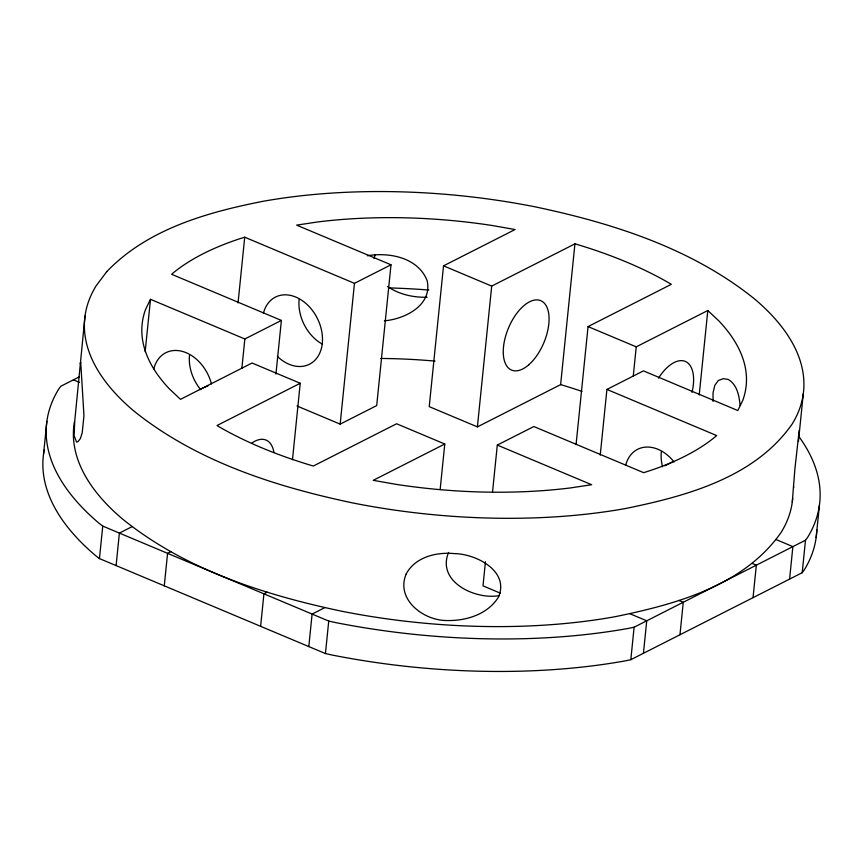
<?xml version="1.0" encoding="UTF-8"?>
<svg xmlns="http://www.w3.org/2000/svg" width="863" height="863" viewBox="0 0 863 863"><rect width="100%" height="100%" fill="white"/><g stroke="black" fill="none" stroke-linecap="round" stroke-linejoin="round"><path stroke-width="1.29" d="M799.203 430.313L794.855 469.31L792.277 502.104M43.56 453.916L46.861 421.424M80.173 363.765L80.712 362.19L83.959 415.632L82.19 433.01L80.345 438.577L78.091 441.543L76.634 442.136L74.089 435.664L74.801 420.346L85.016 316.063M816.797 529.753A388.587 172.169 5.8 0 1 804.208 570.022L802.202 572.708L630.821 659.699L625.233 660.875A388.587 172.169 5.8 0 1 331.802 654.974L325.437 653.561L99.45 558.588L102.751 526.096L99.105 523.302A388.587 172.169 5.8 0 1 58.792 388.933L60.798 386.257L79.31 376.861M116.095 565.578L119.385 533.086L132.319 526.527M145.178 351.608L150.496 299.321L244.844 338.976L281.392 320.421L275.933 374.067M164.272 585.826L167.573 553.334L170.874 551.662M238.048 302.913L244.725 237.217L354.466 283.334L391.004 264.79L376.7 405.588L340.162 424.132L297.001 405.988M241.856 368.469L244.844 338.976M260.626 626.322L263.927 593.83L267.228 592.158M292.481 459.709L300.238 383.269L252.061 363.021L180.507 399.342L169.472 388.986A303.582 134.509 5.8 0 1 145.588 309.353L150.496 299.321M308.803 646.57L312.104 614.078L325.027 607.52M340.162 424.132L354.466 283.334M325.437 653.561L328.738 621.069L102.751 526.096M391.004 264.79L296.645 225.135L317.821 221.931A303.582 134.509 5.8 0 1 491.716 225.426L515.082 229.526L443.528 265.847L429.224 406.635L477.401 426.883L560.626 384.639L562.04 385.027A303.582 134.509 5.8 0 1 581.986 391.403M440.141 489.612L444.779 444.014L396.602 423.765L313.377 466.009L311.964 465.632A303.582 134.509 5.8 0 1 217.972 426.128L217.012 425.513L300.238 383.269M477.401 426.883L491.705 286.095L574.931 243.851L576.333 244.229A303.582 134.509 5.8 0 1 670.324 283.733L671.285 284.348L588.059 326.592L576.074 444.585M485.448 561.727L483 585.869L500.378 593.172M492.536 492.007L497.304 445.071L533.841 426.527L643.582 472.644L644.769 472.32A303.582 134.509 5.8 0 0 716.053 436.139L716.657 435.556L606.916 389.429L600.238 455.135M560.626 384.639L574.931 243.851M633.237 376.333L636.236 346.84L707.8 310.518L718.825 320.874A303.582 134.509 5.8 0 1 742.719 400.508L737.811 410.54L643.453 370.885L606.916 389.429M630.821 659.699L634.111 627.207L805.503 540.216L807.509 537.541A388.587 172.169 5.8 0 0 798.89 436.538M643.431 653.291L646.732 620.799L629.688 613.636M699.213 394.995L707.8 310.518M679.968 634.747L683.269 602.255L678.911 600.421M753.043 597.66L756.344 565.168L751.986 563.334M798.437 441.5L803.28 393.798M789.591 579.105L792.881 546.624L775.837 539.451M802.202 572.708L805.503 540.216M816.139 537.53L819.44 505.038M793.733 487.433L793.831 486.883M448.577 552.471C436.43 581.576 475.082 600.022 499.246 595.621M374.024 258.415L375.2 254.693M444.779 444.014L373.215 480.335L396.581 484.434A303.582 134.509 5.8 0 0 570.475 487.929L591.651 484.726L497.304 445.071M664.877 465.837L673.216 461.597M244.725 237.217L243.528 237.541A303.582 134.509 5.8 0 0 172.244 273.722L171.651 274.305L281.392 320.421M634.111 627.207L628.534 628.383A388.587 172.169 5.8 0 1 335.103 622.482L328.738 621.069M367.358 255.75C389.364 251.985 418.275 257.595 427.185 280.809C432.406 305.351 404.93 319.03 384.391 320.831M427.077 297.228C413.248 297.595 399.04 294.423 387.53 286.527M443.528 265.847L491.705 286.095M588.059 326.592L636.236 346.84M73.409 379.849L79.504 382.406M99.45 558.588L95.804 555.794A388.587 172.169 5.8 0 1 44.175 450.065M740.087 405.47C739.246 395.988 737.175 384.596 728.199 379.45L723.399 378.641L718.372 380.443L714.834 385.297L713.021 392.881L713.065 401.446M199.407 389.526A303.582 134.509 5.8 0 1 208.026 385.88M380.702 358.458A303.582 134.509 5.8 0 1 435.028 361.101M389.569 287.908A388.587 172.169 5.8 0 1 428.782 290.011M792.698 498.199A361.263 160.065 5.8 0 1 781.188 532.309C743.733 585.923 675.546 604.337 614.79 616.765A361.263 160.065 5.8 0 1 341.996 611.284C264.186 594.887 185.329 569.688 122.6 519.084A361.263 160.065 5.8 0 1 74.423 421.78M251.899 443.01A37.648 19.159 -67.2 0 1 273.938 452.514M662.557 466.775A37.648 27.778 63.1 0 1 661.306 451.791M625.61 465.47A37.648 27.778 63.1 0 1 674.057 461.942M658.501 378.167A37.648 19.159 -67.2 0 1 685.308 361.424A37.648 19.159 -67.2 0 1 692.029 392.385M322.255 344.089A37.648 27.778 63.1 0 1 299.116 299.569M263.42 313.247A37.648 27.778 63.1 0 1 302.773 300.982A37.648 27.778 63.1 0 1 319.666 353.269A37.648 27.778 63.1 0 1 277.368 356.419M153.797 368.889A37.648 27.778 63.1 0 1 182.104 351.327A37.648 27.778 63.1 0 1 211.446 383.884M200.701 389.655A37.648 27.778 63.1 0 1 189.493 355.211M406.171 573.992C395.545 599.213 423.097 620.303 446.203 620.529C465.783 621.101 487.487 614.596 498.404 597.207C509.925 571.047 475.772 553.755 454.197 553.593C436.419 551.889 415.157 557.023 406.171 573.992M106.732 271.672L96.117 285.847A361.263 160.065 5.8 0 0 133.592 410.777C196.322 461.381 275.189 486.592 352.999 502.989A361.263 160.065 5.8 0 0 625.794 508.469C686.549 496.031 754.737 477.617 792.191 424.003A361.263 160.065 5.8 0 0 754.704 299.083C691.975 248.479 613.118 223.269 535.308 206.872A361.263 160.065 5.8 0 0 262.514 201.392C206.581 212.46 147.346 229.234 106.732 271.672M528.739 364.822A37.648 19.159 -67.2 0 0 544.596 303.496A37.648 19.159 -67.2 0 0 505.168 337.789A37.648 19.159 -67.2 0 0 528.739 364.822"/></g></svg>
